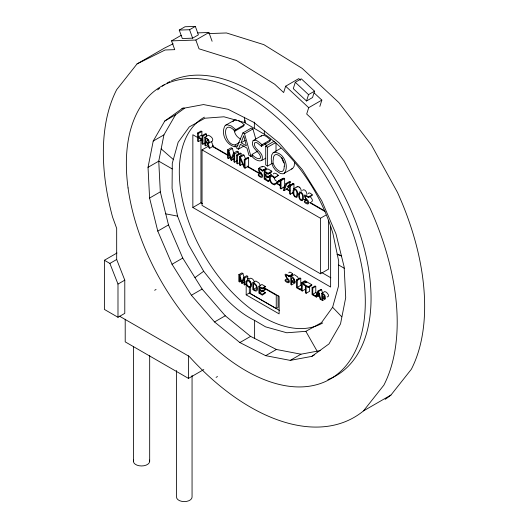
<?xml version="1.0" encoding="UTF-8"?>
<svg xmlns="http://www.w3.org/2000/svg" width="528" height="528" viewBox="0 0 528 528"><rect width="100%" height="100%" fill="white"/><g stroke="black" fill="none" stroke-linecap="round" stroke-linejoin="round"><path stroke-width="0.79" d="M294.637 162.512L294.142 166.267L292.651 168.478L283.173 173.831L280.427 173.534L275.57 170.26L273.194 166.987L271.735 163.066L271.247 158.671L271.735 154.876L273.207 152.684L280.903 148.243M314.49 354.829L311.81 356.38L290.235 360.386L265.696 355.674L239.877 342.566L214.533 321.955L191.393 295.251L172.036 264.264L157.78 231.112L149.589 198.053L148.031 167.343L153.212 141.068L164.769 121.024L183.262 107.798M184.727 108.128L175.487 114.833L163.931 134.878L158.75 161.152L160.307 191.862L168.498 224.921L182.754 258.073L202.112 289.06L225.251 315.77L250.595 336.376L276.415 349.483L300.953 354.196L320.219 350.618M244.999 120.278L245.183 122.707L223.971 116.787L204.897 118.226L189.268 126.925L178.141 142.289L172.28 163.277L172.075 188.463L177.553 216.117L188.338 244.365L203.683 271.273L213.121 283.147A89.093 51.44 60 0 0 254.615 320.41L265.571 326.852L286.783 332.772L305.857 331.333L321.486 322.634L332.614 307.27L338.474 286.282L338.672 261.103L332.937 233.594A118.681 68.521 60 0 0 266.825 135.736L244.919 122.859L244.49 117.19M300.571 80.263L298.795 78.613L285.648 86.203L283.655 92.552L274.745 84.249L236.419 60.502L199.036 48.814L195.848 40.042L171.554 40.874L174.735 49.652L165.139 49.982L137.049 63.914L116.675 89.674A207.781 119.962 60 0 0 112.576 217.074L116.681 228.386L116.681 259.505L124.786 280.15L124.786 313.355L117.988 317.282L104.392 309.428L104.392 260.264L117.005 252.985M295.284 82.295L293.284 88.645L306.53 100.993L312.543 97.522L314.543 91.172L301.297 78.824L295.284 82.295L308.53 94.644L306.53 100.993M314.16 92.935L321.842 100.096L308.695 107.686L306.695 114.035L311.408 118.43L343.906 160.717L370.022 208.23A207.781 119.962 60 0 1 383.876 385.13L363.502 410.89A207.781 119.962 60 0 1 189.143 356.38L119.519 316.186M319.843 106.445L321.842 100.096M262.066 167.053C262.924 165.125 265.373 167.429 266.204 168.28L265.947 168.96L262.31 171.059L260.608 169.653L259.307 169.613C258.799 172.372 262.904 173.362 262.746 176.147C262.555 178.853 259.182 176.636 258.298 175.487L258.298 174.57L261.327 172.821M308.121 193.644C308.972 191.717 311.428 194.02 312.259 194.865L312.002 195.545L308.365 197.65L306.662 196.238L305.362 196.205C304.854 198.964 308.959 199.947 308.801 202.732C308.603 205.438 305.237 203.227 304.346 202.072L304.346 201.161L306.775 199.756M288.757 272.857C289.575 271.009 291.918 273.214 292.717 274.032L292.472 274.679L288.994 276.685L287.364 275.339L286.123 275.306C285.635 277.946 289.562 278.89 289.41 281.556C289.225 284.143 285.998 282.025 285.153 280.922L285.153 280.051L287.239 278.843M252.127 154.387L252.127 156.499C254.212 159.786 263.195 164.228 262.33 157.06C261.895 151.226 253.361 149.015 254.47 142.949L256.12 142.448L257.459 143.035L261.386 146.282L261.974 144.718L270.369 139.874C268.066 137.933 264.891 134.158 261.532 135.729L253.136 140.573C250.114 146.018 256.819 150.698 259.67 154.453C263.287 162.056 254.173 157.865 252.127 154.387L257.723 151.153M270.369 139.874L269.775 141.438L261.386 146.282M262.31 171.059L262.568 170.379L266.204 168.28M308.365 197.65L308.616 196.97L312.259 194.865M288.994 276.685L289.238 276.038L292.717 274.032M285.945 183.546L283.305 190.192L284.11 190.654L287.747 188.549L290.387 181.909L289.582 181.447L285.945 183.546L286.744 184.008L290.387 181.909M284.11 190.654L286.744 184.008M241.085 142.765L243.705 135.729L246.365 145.814L241.085 142.765L245.282 140.342M317.295 294.716L318.259 292.123L319.235 295.832L317.295 294.716L319.103 293.674M238.26 154.117L238.26 151.859L237.013 151.14L233.429 153.206L231.145 158.71L228.835 150.553L227.575 149.827L227.575 158.103L228.347 158.545L230.736 157.166M228.347 158.545L228.281 151.173L230.749 159.938L231.422 160.321L233.871 154.414L233.845 161.72L234.676 162.202L237.065 160.822M255.803 139.102L252.925 128.964L251.328 128.047L242.939 132.891L236.491 148.071L238.412 149.18L240.418 144.349L246.952 148.124L248.985 155.285L250.945 156.42L252.344 155.608M247.764 280.111L247.764 276.302L246.734 275.708L243.679 277.471L241.745 282.011L239.864 275.273L238.828 274.672L238.828 281.53L239.461 281.899L241.296 280.837M239.461 281.899L239.408 275.781L241.454 283.048L242.009 283.364L244.042 278.467L244.015 284.526L244.708 284.922L246.543 283.866M322.648 293.462L321.572 289.681L320.984 289.344L317.975 291.08L315.605 296.663L316.312 297.073L317.051 295.297L319.46 293.905M249.262 279.094C250.793 276.461 254.159 280.038 254.371 282.058M239.369 142.494L235.178 144.916C223.549 145.2 221.252 117.091 235.006 131.083L235.811 129.664L244.207 124.819L242.121 122.806L238.557 120.549M244.207 124.819L243.401 126.238L235.006 131.083M274.679 177.395L272.738 175.804L270.917 175.27A4.118 2.376 60 0 0 269.966 175.732C268.072 179.177 270.554 184.1 274.402 184.84L278.045 182.741L278.045 181.909L274.402 184.008C269.267 184.219 268.541 171.97 274.329 178.009L278.315 175.296L276.375 173.705L274.553 173.164A4.118 2.376 60 0 0 273.603 173.633L273.379 173.95M278.315 175.296L274.329 178.009M296.967 187.202L297.541 186.496C299.996 186.232 301.198 189.268 301.283 191.308M302.63 190.469L303.204 189.763C305.659 189.499 306.86 192.535 306.946 194.581M232.808 121.717L233.33 120.985M385.123 399.333A207.781 119.962 60 0 0 390.951 395.043L411.325 369.283A207.781 119.962 60 0 0 397.472 192.383L371.356 144.87L338.857 102.577L302.201 68.396L263.868 44.656L226.486 32.967L208.639 33.581M261.089 136.283L261.532 135.729M262.37 166.478C256.04 167.785 258.542 171.877 261.565 174.603C263.142 177.58 259.03 176.332 258.298 174.57M284.262 173.323C289.938 166.003 282.962 150.678 273.207 152.684M293.905 188.595C291.984 191.169 292.882 197.406 296.776 197.492C298.703 194.918 297.785 188.694 293.905 188.595L297.541 186.496M194.957 277.603L203.683 271.273M311.81 356.38L328.97 343.926L340.527 323.882L345.708 297.614L344.144 266.897L335.96 233.838L321.697 200.686L302.339 169.699L279.2 142.996L253.862 122.384L228.043 109.276L203.504 104.564L181.922 108.57M179.249 30.083L185.018 26.756L195.334 26.4L198.396 34.835L192.634 38.161L182.312 38.518L179.249 30.083L189.572 29.726L195.334 26.4M171.554 40.874L181.183 35.317M137.049 63.914L164.498 48.068L173.144 43.778M195.848 40.042L208.923 32.498L212.104 41.27M164.769 121.024L175.487 114.833M153.212 141.068L163.931 134.878M201.881 139.583L198.37 141.616L197.551 141.141L197.551 133.03L201.069 130.997L201.881 131.472L201.881 134.924L198.37 136.95L198.37 133.498L201.881 131.472M198.37 136.95L202.072 139.088L202.072 135.637L205.583 133.61L206.402 134.079L206.402 136.514M148.031 167.343L158.75 161.152L172.234 168.934M202.072 135.637L202.891 136.105L206.402 134.079M207.742 144.593L205.63 145.807L204.818 145.339L204.818 137.221L208.329 135.194C210.533 136.132 213.853 138.402 212.434 141.2L208.56 143.042M225.568 125.288L233.957 120.443M205.63 141.623C209.425 145.114 208.897 138.56 205.63 138.521L205.63 141.623L208.441 139.999M198.37 141.616L198.37 137.795L202.072 139.933L202.072 143.748L202.891 144.223L204.996 143.009M328.574 220.915L328.574 269.108L320.47 273.788L202.039 205.412L202.039 149.866L208.798 145.966M205.63 145.807L205.63 142.435L207.101 143.279L208.798 147.635L209.768 148.196L213.279 146.164L211.372 141.418M308.53 94.644L314.543 91.172M242.939 132.891L244.53 133.808L252.925 128.964M227.575 149.827L231.158 147.754L232.419 148.48L233.864 153.661M228.835 150.553L232.419 148.48M235.811 129.664L231.33 125.994L227.132 124.76A9.497 5.485 60 0 0 224.941 125.829C220.572 133.775 226.294 145.121 235.178 146.837L237.976 145.22M149.589 198.053L160.307 191.862M238.412 149.18L244.002 145.952M233.429 153.206L234.676 153.925L238.26 151.859M239.27 162.782L237.475 163.819L236.643 163.337L236.643 155.06L240.227 152.988L241.058 153.47L241.058 155.727M236.643 155.06L237.475 155.542L241.058 153.47M231.422 160.321L234.406 158.598M242.603 164.017L240.214 165.396L239.441 164.954L239.441 156.677L243.025 154.605L243.969 155.153L245.771 159.383M239.441 156.677L240.385 157.219L243.969 155.153M272.514 163.218L267.617 166.043L265.723 164.954L265.723 146.124L274.118 141.28M240.385 157.219L244.332 166.419L244.259 159.456L247.843 157.39L248.629 157.839L248.629 166.115L245.038 168.188L244.088 167.64L240.174 158.426L240.214 165.396M244.259 159.456L245.038 159.911L248.629 157.839M265.723 146.124L267.617 147.22L275.312 142.778M261.512 160.624L265.709 158.195M197.848 137.623L192.852 134.732L192.852 207.491L200.957 202.811L202.382 203.636M157.78 231.112L168.498 224.921M269.953 180.378L268.132 181.427L264.191 179.15L264.191 170.986L267.828 168.887L271.768 171.164L271.768 172.009L268.132 174.108L265.01 172.306L265.01 174.933L267.94 176.629L271.583 174.53L269.24 173.171M104.392 260.264L109.883 263.432L116.681 259.505M265.01 174.933L267.439 173.534M264.191 170.986L268.132 173.263L271.768 171.164M270.369 176.068L267.94 177.467L265.01 175.771L265.01 178.781L268.046 177.025M265.01 178.781L268.132 180.576L269.346 179.876M278.454 180.893L282.097 178.794L283.965 178.207L284.645 178.596L284.645 186.76L281.008 188.859L280.223 188.41L280.262 181.236L278.883 181.777L278.454 180.893L283.965 178.207M278.883 181.777L280.705 180.728M280.328 180.305L281.008 180.695L284.645 178.596M117.988 317.282L117.988 284.071L124.786 280.15M293.337 192.476L290.308 194.231L289.522 193.776L289.562 186.608L288.182 187.143L287.753 186.265L293.264 183.572L293.944 183.962L293.944 188.866M287.753 186.265L293.264 183.572M289.628 185.678L290.308 186.067L293.944 183.962M172.036 264.264L182.754 258.073M154.651 290.281L156.064 289.463M202.039 149.866L320.47 218.242L325.875 215.12M191.393 295.251L202.112 289.06M238.828 274.672L241.883 272.903L242.92 273.504L244.174 277.999M239.864 275.273L242.92 273.504M243.679 277.471L244.708 278.065L247.764 276.302M242.009 283.364L244.457 281.952M252.813 282.744C258.02 283.173 259.967 295.165 252.813 289.608L252.813 282.744L255.875 280.982L258.925 282.968L260.423 285.556M253.506 289.318C258.199 292.934 257.387 284.11 253.506 283.833L253.506 289.318L256.562 287.549L256.562 285.985M258.878 286.249L261.941 284.486L265.247 286.394L265.247 287.107L262.192 288.869L259.571 287.357L259.571 289.568L262.033 290.987L265.089 289.219L265.089 289.925L262.033 291.687L259.571 290.268L259.571 292.789L262.192 294.307L265.247 292.538L265.247 293.251L262.192 295.02L258.878 293.106L258.878 286.249L262.192 288.163L265.247 286.394M246.187 283.721L246.187 294.862L249.328 293.053L279.464 310.451M259.571 289.568L262.02 288.156M259.571 292.789L262.627 291.027L265.247 292.538M295.06 281.345L295.06 282.883L291.581 284.889L290.796 284.434L290.796 276.619L294.274 274.613L297.574 276.837L298.525 278.81M214.533 321.955L225.251 315.77M291.581 281.035C295.264 284.229 294.677 277.972 291.581 277.86L291.581 281.035L294.367 279.431M301.666 289.106L300.274 289.905L296.498 287.727L296.498 279.913L299.977 277.906L300.769 278.362L300.769 285.351L297.29 287.357L297.29 280.368L300.769 278.362M305.686 289.014L302.207 291.027L301.422 290.572L301.422 282.757L304.9 280.744L305.686 281.2L305.686 282.764M301.422 282.757L302.207 283.213L305.686 281.2M303.217 283.793L306.695 281.787L311.771 284.711L311.771 285.523L308.293 287.529L306.148 286.288L306.148 293.297L305.362 292.842L305.362 285.839L303.217 284.599L303.217 283.793L308.293 286.724L311.771 284.711M297.29 287.357L300.274 289.087L301.666 288.281M312.767 294.294L315.414 295.825L315.414 296.558L312.068 294.624L312.068 287.701L315.077 285.958L315.777 286.361L315.777 292.558L312.767 294.294L312.767 288.103L315.777 286.361M250.628 286.697L250.628 293.726L276.25 308.524L278.078 307.468L278.078 295.746M306.148 293.297L309.626 291.291L309.626 286.618M317.975 291.08L318.562 291.416L321.572 289.681M315.414 295.825L316.615 295.132M324.76 298.472L325.453 298.874L322.443 300.617L321.743 300.214L321.743 293.284L324.76 291.548C326.911 291.661 330.581 296.518 327.182 297.007M316.312 297.073L318.721 295.68M239.877 342.566L250.595 336.376M322.443 297.198C325.71 300.029 325.189 294.485 322.443 294.386L322.443 297.198L324.852 295.805M125.209 319.249L125.209 341.873L188.476 378.398L203.808 369.541M216.084 377.368L217.496 376.556M265.696 355.674L276.415 349.483M290.235 360.386L300.953 354.196M363.502 410.89L390.951 395.043M253.136 140.573C256.502 139.003 259.677 142.778 261.974 144.718M258.733 168.584L260.146 168.571L262.568 170.379M291.568 168.98L292.651 168.478M311.388 201.973C314.147 200.871 310.774 196.997 309.5 196.099M197.584 32.888L208.923 32.498M236.458 119.929L235.528 119.909A9.497 5.485 60 0 0 233.33 120.985M165.752 213.853L177.553 216.117M278.045 181.909L275.286 180.411L273.893 177.223M337.306 254.186L341.121 255.605M337.042 254.338L341.623 256.04M240.893 139.121C237.112 137.597 234.557 133.822 234.082 129.835M197.551 133.03L198.37 133.498M204.818 137.221C207.016 138.158 210.342 140.428 208.916 143.233L207.86 143.444L209.768 148.196M212.315 145.609L213.279 146.164M201.419 139.682L202.844 140.507M212.837 146.276L227.832 154.928M247.104 166.056L260.667 173.89M276.375 182.959L280.658 185.427M283.51 187.077L284.942 187.902M286.367 188.727L289.938 190.786M304.927 199.439L306.352 200.264M309.923 202.33L324.199 210.573M212.289 146.421L227.984 155.483M247.243 166.604L260.086 174.022M276.494 183.493L280.777 185.962M282.916 187.202L284.341 188.027M286.48 189.262L289.337 190.905M292.189 192.555L293.614 193.38M303.607 199.148L305.745 200.383M310.028 202.851L325.01 211.504M338.646 265.01L344.289 268.27M321.598 272.461L330.878 277.82M192.852 207.491L330.627 287.034L330.627 226.538M312.068 287.701L312.767 288.103M321.743 293.284C325.505 293.185 327.208 301.264 322.443 297.891L322.443 300.617M290.796 276.619C295.033 276.5 296.954 285.615 291.581 281.813L291.581 284.889M296.498 279.913L297.29 280.368M315.777 292.558L317.097 293.324M300.769 285.351L301.963 286.044M317.051 295.297L319.453 296.683L320.199 299.317L320.918 299.739L318.562 291.416M247.592 278.164L248.992 278.975M263.71 287.47L279.127 296.373L279.127 313.883L246.187 294.862M263.439 287.846L276.25 295.238L276.25 308.524M263.241 288.156L265.089 289.219M298.973 187.546L299.35 187.81M161.172 148.883L173.329 159.515M285.648 86.203L308.695 107.686M304.346 201.161C315.308 209.134 296.294 188.971 308.616 196.97M285.153 280.051C295.64 287.681 277.444 268.382 289.238 276.038M332.614 307.27L341.735 316.774M264.924 143.689L266.284 145.167M263.446 169.508L264.436 170.57M290.077 275.207L291.02 276.223M250.958 284.216L250.107 282.784L249.817 280.903M283.84 162.947L282.434 160.169L281.82 157.43M305.857 331.333L317.137 351.193M109.883 263.432L117.988 284.071M189.572 29.726L192.634 38.161M244.53 133.808L250.945 156.42M320.47 218.242L320.47 273.788M308.293 286.724L308.293 287.529M306.695 281.787L306.695 282.592M302.207 283.213L302.207 291.027M300.274 289.087L300.274 289.905M290.308 186.067L290.308 194.231M281.008 180.695L281.008 188.859M276.012 143.187L276.012 151.378M274.402 184.008L274.402 184.84M268.132 173.263L268.132 174.108M268.132 180.576L268.132 181.427M267.94 176.629L267.94 177.467M267.617 147.22L267.617 166.043M264.317 131.003L264.317 134.264M262.192 288.163L262.192 288.869M262.192 294.307L262.192 295.02M262.033 290.987L262.033 291.687M254.615 320.41L254.615 338.422M254.357 122.113L254.357 128.41M249.328 286.684L249.328 293.053M245.038 159.911L245.038 168.188M244.708 278.065L244.708 284.922M237.475 155.542L237.475 163.819M235.178 144.916L235.178 146.837M234.676 153.925L234.676 162.202M202.891 136.105L202.891 144.223M200.957 139.867L200.957 202.811M192.06 375.448L192.06 497.119A7.762 4.481 0 0 1 184.292 501.6A7.762 4.481 0 0 1 176.53 497.119L176.53 370.517M188.476 355.773L188.476 378.398M149.675 355.377L149.675 461.267M133.406 346.348L133.406 461.267M149.398 460.053A8.131 4.699 0 0 1 141.544 465.967A8.131 4.699 0 0 1 133.683 460.053M157.674 89.872A168.96 97.548 60 0 1 159.581 88.249M162.215 86.216A168.96 97.548 60 0 1 164.267 84.803M167.086 83.061A168.96 97.548 60 0 1 169.996 81.49M171.481 80.771A168.96 97.548 60 0 1 341.887 191.195A168.96 97.548 60 0 1 327.888 379.592M322.727 322.931A118.681 68.521 60 0 1 203.696 254.192A118.681 68.521 60 0 1 204.422 117.163M298.703 193.987C298.412 196.522 299.185 200.884 302.438 200.759C304.366 198.185 303.448 191.961 299.567 191.869L298.703 193.987M250.76 284.981C250.84 289.245 245.83 285.193 246.761 282.671C246.715 278.454 251.684 282.467 250.76 284.981M284.236 166.201C284.255 178.728 271.095 166.373 273.253 159.859C273.319 147.484 286.387 159.713 284.236 166.201M246.074 281.477C244.801 284.328 249.902 290.499 251.447 286.156C252.701 283.318 247.599 277.16 246.074 281.477M293.905 190.681C293.786 192.628 293.476 196.112 296.023 196.64L296.287 196.535C297.29 194.476 297.396 190.219 294.65 189.453L293.905 190.681M299.567 193.948C299.449 195.895 299.138 199.379 301.686 199.907L301.95 199.802C302.953 197.743 303.059 193.486 300.313 192.72L299.567 193.948M128.06 187.942A168.96 97.548 60 0 0 322.133 382.912A168.96 97.548 60 0 0 287.285 127.255A168.96 97.548 60 0 0 128.06 187.942"/></g></svg>
